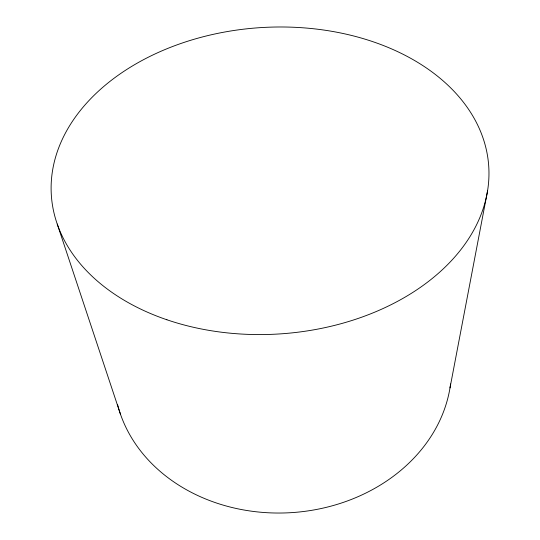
<?xml version="1.0" encoding="UTF-8"?>
<svg xmlns="http://www.w3.org/2000/svg" width="540" height="540" viewBox="0 0 540 540"><rect width="100%" height="100%" fill="white"/><g stroke="black" fill="none" stroke-linecap="round" stroke-linejoin="round"><path stroke-width="0.81" d="M449.995 387.909L487.573 190.782M57.24 224.053L120.42 414.058M450.589 383.947A168.986 141.075 -3.8 0 1 291.337 512.642A168.986 141.075 -3.8 0 1 117.632 404.825M166.914 319.775A219.173 153.448 -3.8 0 0 488.849 168.305A219.173 153.448 -3.8 0 0 154.366 54.263A219.173 153.448 -3.8 0 0 166.914 319.775"/></g></svg>
